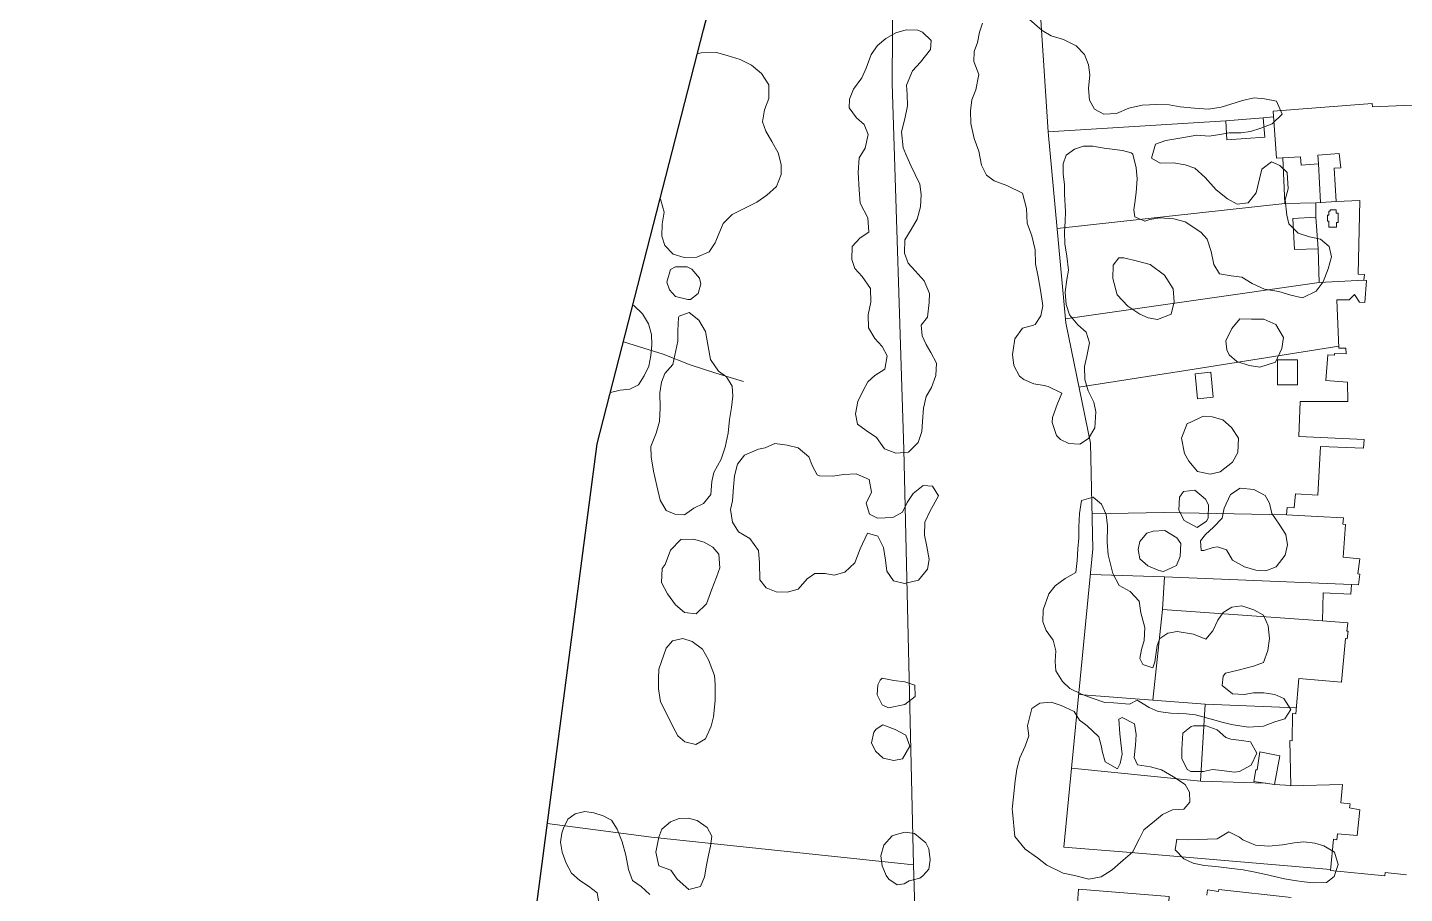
# Model space of a CAD drawing. Header units: metres. Extents: x 4652992 to 4879070, y 2074171 to 2309877.
# Drawn here: x 4654075.1 to 4654230.8, y 2309282.3 to 2309380.2 of the extents above; entities that cross this region are included whole.
import ezdxf

# ---------------------------------------------------------------- set-up
doc = ezdxf.new("R2010")
doc.units = ezdxf.units.M
doc.header["$MEASUREMENT"] = 0
for name, color, linetype, lineweight in [('Level 1', 2, 'Continuous', 0), ('Level 30', 5, 'Continuous', 0), ('Level 31', 38, 'Continuous', 0), ('Level 35', 4, 'Continuous', 0), ('Level 37', 3, 'Continuous', 0), ('Level 40', 1, 'Continuous', 0)]:
    doc.layers.add(name, color=color, linetype=linetype, lineweight=lineweight)
doc.layers.add('Limite', color=38, linetype='Continuous', lineweight=0, plot=False)

msp = doc.modelspace()

# ---------------------------------------------------------------- linework, layer by layer
at = {"layer": 'Level 1'}
msp.add_polyline3d([(4654156.055764, 2309340.203709, 1286.37237), (4654152.903359, 2309341.146362, 1285.42237), (4654150.012656, 2309342.090861, 1283.82862), (4654146.953803, 2309343.275863, 1282.15987), (4654144.304652, 2309344.110935, 1281.23487), (4654142.480361, 2309344.698608, 1279.909132)], dxfattribs=at)
at = {"layer": 'Level 30', "color": 1}
for points in [[(4654230.990679, 2309284.429736, 1309.311457), (4654228.596291, 2309284.677785, 1309.230207), (4654228.547332, 2309284.321229, 1309.230207), (4654222.386929, 2309284.915428, 1308.298957), (4654222.722228, 2309288.450661, 1308.467707), (4654223.112516, 2309288.401813, 1308.467707), (4654223.174547, 2309289.07972, 1308.467707), (4654225.42475, 2309288.88401, 1309.048957), (4654225.730033, 2309291.792797, 1308.086457), (4654224.543404, 2309291.992101, 1308.030207), (4654224.612683, 2309292.443113, 1308.030207), (4654223.558231, 2309292.57863, 1307.792707), (4654223.76386, 2309294.638896, 1308.373957), (4654217.899879, 2309294.476325, 1308.286457), (4654217.814505, 2309299.62202, 1308.080207), (4654218.075944, 2309299.593914, 1308.080207), (4654218.092568, 2309302.669531, 1308.773957), (4654218.475083, 2309302.615326, 1308.773957), (4654218.806295, 2309306.62599, 1308.230207), (4654223.656579, 2309306.20196, 1308.142707), (4654224.080682, 2309311.132056, 1308.027082), (4654224.302051, 2309311.112612, 1307.427082), (4654224.400748, 2309311.961703, 1307.261457), (4654224.245836, 2309311.995118, 1307.261457), (4654224.350934, 2309312.906515, 1307.227082), (4654221.493171, 2309313.154938, 1304.317707), (4654221.583983, 2309316.321027, 1304.311457), (4654224.683621, 2309316.176264, 1307.092707), (4654224.776665, 2309317.260808, 1307.089582), (4654225.581689, 2309317.200426, 1306.492707), (4654225.721797, 2309318.437676, 1306.489582), (4654225.483031, 2309318.475026, 1306.489582), (4654225.730078, 2309320.142381, 1306.548957), (4654223.834658, 2309320.345953, 1306.633332), (4654224.113877, 2309324.027601, 1306.739582), (4654223.78575, 2309324.077143, 1306.795832), (4654223.867379, 2309324.782635, 1306.861457), (4654220.885087, 2309324.958456, 1306.811457), (4654220.885087, 2309324.958456, 1302.736457), (4654217.423839, 2309325.138414, 1302.680207), (4654217.483213, 2309325.973687, 1302.680207), (4654218.309778, 2309325.923604, 1302.680207), (4654218.433636, 2309327.486146, 1302.714582), (4654220.983254, 2309327.363575, 1306.502082), (4654221.273833, 2309332.860462, 1306.595832), (4654226.139576, 2309332.651455, 1306.702082), (4654226.198841, 2309333.650797, 1306.664582), (4654218.833883, 2309333.985753, 1305.770832), (4654218.96426, 2309337.949122, 1305.752082), (4654224.358644, 2309337.953903, 1306.120832), (4654224.316661, 2309340.12978, 1304.752082), (4654221.883438, 2309340.298509, 1303.770832), (4654222.084302, 2309343.206024, 1303.620832), (4654222.862519, 2309343.194886, 1303.833332), (4654222.865304, 2309343.372469, 1303.836457), (4654224.176341, 2309343.33181, 1306.280207), (4654224.129572, 2309343.966614, 1306.695832), (4654223.352061, 2309343.96414, 1306.692707), (4654223.13003, 2309349.421175, 1305.111457), (4654224.515034, 2309349.442261, 1305.170832), (4654225.116267, 2309350.031141, 1305.289582), (4654225.692037, 2309349.188043, 1305.745832), (4654226.298125, 2309349.14253, 1305.839582), (4654226.478705, 2309351.62267, 1305.583332), (4654226.165515, 2309351.647618, 1305.567707), (4654226.2327, 2309352.287799, 1305.511457), (4654225.535744, 2309352.338706, 1305.252082), (4654225.701173, 2309360.65778, 1305.086457), (4654223.047268, 2309360.562106, 1304.842707), (4654222.820612, 2309364.304461, 1304.842707), (4654223.576973, 2309364.361925, 1304.033332), (4654223.363332, 2309365.968741, 1304.630207), (4654220.96716, 2309365.795448, 1302.880207), (4654221.037313, 2309364.801219, 1302.670832), (4654219.096214, 2309364.663272, 1302.158332), (4654219.009887, 2309365.582385, 1303.908332), (4654216.291959, 2309365.433651, 1303.480207), (4654215.904197, 2309370.757751, 1303.602082), (4654227.105889, 2309371.614111, 1305.230207), (4654227.136979, 2309371.265323, 1305.283332), (4654235.214513, 2309371.609176, 1307.236457)], [(4654208.407192, 2309282.148101, 1306.058193), (4654208.495089, 2309282.753045, 1306.058193), (4654209.741159, 2309282.562626, 1306.086318), (4654209.790246, 2309282.757648, 1306.086318), (4654217.942136, 2309281.851213, 1306.211318)]]:
    msp.add_polyline3d(points, dxfattribs=at)
at = {"layer": 'Level 31'}
for points in [[(4654223.071187, 2309357.664136, 1302.761457), (4654223.071395, 2309358.186201, 1302.758332), (4654223.282713, 2309358.186117, 1302.755207), (4654223.283131, 2309359.233747, 1302.736457), (4654223.052369, 2309359.233839, 1302.736457), (4654223.052518, 2309359.608819, 1302.736457), (4654222.348307, 2309359.6091, 1302.736457), (4654222.348254, 2309359.47409, 1302.736457), (4654222.214529, 2309359.474143, 1302.733332), (4654222.214349, 2309359.023249, 1302.733332), (4654222.060262, 2309359.023311, 1302.733332), (4654222.059978, 2309358.309619, 1302.733332), (4654222.193703, 2309358.309566, 1302.733332), (4654222.193445, 2309357.664486, 1302.733332), (4654223.071187, 2309357.664136, 1302.761457)], [(4654216.077396, 2309294.656457, 1303.258332), (4654213.729532, 2309294.99217, 1303.258332), (4654213.956404, 2309296.306409, 1303.258332), (4654214.094579, 2309296.290824, 1303.258332), (4654214.406021, 2309298.325203, 1303.252082), (4654216.662847, 2309297.895519, 1303.270832), (4654216.077396, 2309294.656457, 1303.258332)]]:
    msp.add_polyline3d(points, dxfattribs=at)
for points in [[(4654214.962424, 2309367.826863, 1301.445832), (4654210.688908, 2309367.534293, 1301.420832), (4654210.553138, 2309369.681088, 1301.445832), (4654214.805348, 2309370.006877, 1301.408332)], [(4654220.744741, 2309358.797767, 1303.133332), (4654221.018617, 2309355.190476, 1303.002082), (4654218.348958, 2309355.124712, 1302.702082), (4654218.153899, 2309358.636569, 1302.764582)], [(4654216.411973, 2309339.826258, 1302.561457), (4654216.427136, 2309342.661717, 1302.498957), (4654218.667329, 2309342.649738, 1302.480207), (4654218.65269, 2309339.814276, 1302.542702)]]:
    msp.add_3dface(points, dxfattribs=at)
at = {"layer": 'Level 35'}
msp.add_line((4654221.037312, 2309364.801219, 1302.436456), (4654221.273719, 2309360.449397, 1302.911456), dxfattribs=at)
at = {"layer": 'Level 35', "extrusion": (-0.0425063822070977, -0.0163483903288025, 0.9989624305274556), "elevation": -234287.382082, "flags": 128}
msp.add_lwpolyline([(-484692.708694, 5167696.695323), (-484687.806402, 5167695.048487), (-484686.65602, 5167698.342159)], dxfattribs=at)
at = {"layer": 'Level 35', "elevation": 1302.967707, "flags": 128}
msp.add_lwpolyline([(4654220.743769, 2309358.797707), (4654220.736465, 2309360.415255), (4654223.047268, 2309360.562106)], dxfattribs=at)
at = {"layer": 'Level 35', "extrusion": (-0.0248713499615969, 0.0570730305873238, 0.998060161077811), "elevation": 17345.655079, "flags": 128}
msp.add_lwpolyline([(-5189268.43011, -257138.521849), (-5189263.697452, -257140.328879), (-5189265.11151, -257143.842549)], dxfattribs=at)
at = {"layer": 'Level 35'}
msp.add_3dface([(4654203.766288, 2309275.629422, 1301.242707), (4654204.167346, 2309281.976723, 1301.192707), (4654193.927571, 2309282.816177, 1299.667707), (4654193.472243, 2309276.480567, 1299.542707)], dxfattribs=at)
at = {"layer": 'Level 37'}
for p, q in [((4654214.805348, 2309370.006877, 1301.433332), (4654215.949638, 2309370.13384, 1301.433332)), ((4654217.252557, 2309360.307842, 1302.617707), (4654191.493694, 2309357.508907, 1296.217706)), ((4654221.106421, 2309351.410295, 1302.217706), (4654192.43534, 2309347.295642, 1295.842706)), ((4654203.618507, 2309318.119156, 1297.977082), (4654195.254842, 2309318.372933, 1297.39229)), ((4654208.219157, 2309303.724923, 1301.264582), (4654193.932671, 2309304.798605, 1299.339582)), ((4654207.702822, 2309295.026889, 1301.339581), (4654193.123108, 2309296.487077, 1299.189581)), ((4654216.077396, 2309294.656456, 1303.577081), (4654217.898885, 2309294.536254, 1304.189581))]:
    msp.add_line(p, q, dxfattribs=at)
at = {"layer": 'Level 37', "extrusion": (-0.1522496556567616, 0.0191426682003947, 0.9881566680474142), "elevation": -663109.283554, "flags": 128}
msp.add_lwpolyline([(-2871937.97259, 4278660.036759), (-2871974.775187, 4278652.868224), (-2871977.096173, 4278679.098547)], dxfattribs=at)
at = {"layer": 'Level 37', "extrusion": (0.1478477197801546, -0.9883458726416211, 0.0362420720721334), "elevation": -1594267.277009, "flags": 128}
msp.add_lwpolyline([(4944662.149212, 59121.495201), (4944645.57274, 59116.854653), (4944632.414703, 59114.88578)], dxfattribs=at)
at = {"layer": 'Level 37', "extrusion": (-0.0217918537296261, 0.9918955079359207, 0.1251735453183638), "elevation": 2189348.144833, "flags": 128}
msp.add_lwpolyline([(-4703818.011076, -274908.961471), (-4703804.199067, -274913.534942), (-4703796.044455, -274913.728413)], dxfattribs=at)
at = {"layer": 'Level 37', "extrusion": (-0.2831942992579359, 0.0156777047362923, 0.9589344077891921), "elevation": -1280594.449848, "flags": 128}
msp.add_lwpolyline([(-2563047.681128, 4334213.721505), (-2563051.395127, 4334213.721505), (-2563051.707621, 4334235.801488)], dxfattribs=at)
at = {"layer": 'Level 37', "extrusion": (-0.2754347412789588, 0.0561122999241701, 0.9596807349810735), "elevation": -1151102.606579, "flags": 128}
msp.add_lwpolyline([(-3191919.916855, 3934630.43847), (-3191917.538312, 3934611.716863), (-3191907.284694, 3934612.739658)], dxfattribs=at)
at = {"layer": 'Level 37'}
for points in [[(4654175.268079, 2309285.569833, 1294.294059), (4654174.163049, 2309332.507214, 1291.419059), (4654172.867896, 2309373.898161, 1291.394059), (4654173.081195, 2309408.594189, 1289.519059), (4654161.80039, 2309411.376139, 1286.369059), (4654134.866281, 2309420.621562, 1279.519059), (4654078.198861, 2309442.563192, 1259.419059), (4654075.41042, 2309443.779559, 1259.050813)], [(4654222.396473, 2309285.016056, 1307.195832), (4654199.837414, 2309286.961886, 1302.283332), (4654192.254748, 2309287.571883, 1299.608332), (4654195.53773, 2309321.277272, 1297.183332), (4654195.272336, 2309333.222507, 1296.558332), (4654192.47637, 2309346.850621, 1296.433332), (4654190.485949, 2309368.439092, 1297.508332), (4654210.553138, 2309369.681088, 1301.008332)], [(4654215.10277, 2309294.795815, 1303.427082), (4654207.702822, 2309295.026889, 1301.727082), (4654208.219157, 2309303.724923, 1301.289582), (4654218.531782, 2309303.301894, 1303.214582)], [(4654178.88158, 2309193.502645, 1301.094059), (4654177.309058, 2309208.704478, 1300.144059), (4654176.621192, 2309244.445985, 1297.744059), (4654175.960335, 2309262.299415, 1296.769059), (4654175.268079, 2309285.569833, 1294.294059), (4654145.643774, 2309288.689387, 1291.544059), (4654133.868362, 2309290.226561, 1288.782915)]]:
    msp.add_polyline3d(points, dxfattribs=at)
msp.add_3dface([(4654209.13131, 2309338.416503, 1300.034502), (4654208.862345, 2309341.251734, 1299.978252), (4654207.112136, 2309341.085701, 1299.897002), (4654207.378518, 2309338.250225, 1299.953132)], dxfattribs=at)
at = {"layer": 'Level 40', "color": 3}
for points in [[(4654169.412024, 2309374.519666, 1292.890193), (4654169.90711, 2309375.62639, 1292.902693), (4654170.463249, 2309377.153384, 1293.065193), (4654171.199662, 2309378.179069, 1293.140193), (4654172.147894, 2309378.985605, 1293.215193), (4654173.258907, 2309379.612483, 1293.252693), (4654174.420785, 2309379.939397, 1293.277693), (4654175.764974, 2309379.909049, 1293.277693), (4654176.290763, 2309379.679858, 1293.277693), (4654177.269486, 2309378.745961, 1293.252693), (4654177.194384, 2309377.72188, 1293.190193), (4654176.05548, 2309376.291901, 1293.115193), (4654175.132681, 2309375.335383, 1293.115193), (4654174.470527, 2309373.715705, 1293.090193), (4654174.560243, 2309372.656014, 1293.077693), (4654174.575278, 2309371.381279, 1293.052693), (4654174.284072, 2309369.883737, 1293.040193), (4654173.916357, 2309368.431622, 1292.990193), (4654174.099864, 2309366.600334, 1292.927693), (4654174.527155, 2309365.641091, 1292.927693), (4654174.942644, 2309364.626603, 1292.952693), (4654175.468012, 2309363.588376, 1292.990193), (4654175.960008, 2309362.528461, 1293.040193), (4654176.135997, 2309361.33454, 1293.065193), (4654176.039116, 2309359.939499, 1293.077693), (4654175.689106, 2309358.570251, 1293.065193), (4654175.005595, 2309357.388648, 1293.065193), (4654174.294614, 2309356.212981, 1293.052693), (4654174.234968, 2309354.723202, 1293.102693), (4654174.654321, 2309353.59229, 1293.152693), (4654175.446658, 2309352.727561, 1293.165193), (4654176.46648, 2309351.582502, 1293.127693), (4654177.079948, 2309350.149573, 1293.040193), (4654177.032315, 2309349.119557, 1292.927693), (4654176.827382, 2309347.487785, 1292.802693), (4654176.142044, 2309346.566654, 1292.827693), (4654176.229723, 2309345.362916, 1293.027693), (4654176.678583, 2309344.370116, 1293.127693), (4654177.205987, 2309343.475935, 1293.302693), (4654177.872568, 2309342.291607, 1293.427693), (4654177.797255, 2309340.863009, 1293.402693), (4654177.309896, 2309339.523436, 1293.402693), (4654176.689263, 2309338.501633, 1293.402693), (4654176.405995, 2309337.175759, 1293.440193), (4654176.285508, 2309335.670229, 1293.452693), (4654176.1868, 2309334.535659, 1293.452693), (4654175.777987, 2309333.294705, 1293.452693), (4654174.688331, 2309332.229752, 1293.452693), (4654173.253794, 2309332.106235, 1293.465193), (4654171.976557, 2309332.584476, 1293.402693), (4654171.074552, 2309333.877464, 1293.302693), (4654169.91717, 2309334.64768, 1293.202693), (4654168.924607, 2309335.382286, 1293.152693), (4654168.715246, 2309336.554519, 1293.090193), (4654168.982847, 2309337.941573, 1293.002693), (4654169.544677, 2309339.091671, 1292.915193), (4654170.116271, 2309340.152966, 1292.802693), (4654170.903549, 2309340.878688, 1292.690193), (4654172.004797, 2309341.594368, 1292.565193), (4654172.296003, 2309343.091911, 1292.365193), (4654171.721598, 2309344.169631, 1292.215193), (4654170.880223, 2309345.073853, 1292.115193), (4654170.186173, 2309346.264116, 1292.065193), (4654170.124137, 2309347.72239, 1291.990193), (4654170.436912, 2309349.186375, 1291.777693), (4654170.38668, 2309350.699894, 1292.027693), (4654169.474909, 2309352.081684, 1292.077693), (4654168.633534, 2309352.985906, 1292.090193), (4654168.272985, 2309353.988524, 1292.040193), (4654168.32673, 2309355.45068, 1291.990193), (4654169.227961, 2309356.440755, 1291.915193), (4654170.201626, 2309357.097308, 1291.915193), (4654170.114158, 2309358.705564, 1291.815193), (4654169.233932, 2309360.369513, 1291.752693), (4654169.122858, 2309361.86728, 1291.752693), (4654168.996328, 2309363.830745, 1291.902693), (4654169.118852, 2309365.480323, 1291.965193), (4654169.784659, 2309366.579058, 1291.915193), (4654170.142608, 2309368.119975, 1291.802693), (4654169.695785, 2309369.256822, 1291.665193), (4654168.824904, 2309370.022932, 1291.552693), (4654167.997369, 2309371.126446, 1291.490193), (4654168.0391, 2309372.128839, 1291.690193), (4654168.479248, 2309373.247433, 1291.702693), (4654169.412024, 2309374.519666, 1292.890193)], [(4654183.04527, 2309380.697656, 1298.146443), (4654182.712425, 2309379.67794, 1298.133943), (4654182.492574, 2309378.518906, 1298.133943), (4654182.132422, 2309377.505089, 1298.171443), (4654182.088181, 2309376.365571, 1298.308943), (4654182.658105, 2309374.892281, 1298.521443), (4654182.293254, 2309373.190034, 1298.796443), (4654181.849066, 2309372.050738, 1298.983943), (4654181.693481, 2309370.79164, 1299.183943), (4654181.73281, 2309369.375524, 1299.283943), (4654182.113239, 2309367.684631, 1299.171443), (4654182.634435, 2309366.250595, 1298.708943), (4654182.950598, 2309364.659766, 1298.458943), (4654183.509219, 2309363.533641, 1298.308943), (4654184.398102, 2309362.881979, 1298.208943), (4654185.831467, 2309362.37123, 1297.983943), (4654187.582393, 2309361.47588, 1297.621443), (4654188.044742, 2309359.767289, 1297.471443), (4654188.118914, 2309358.113831, 1297.333943), (4654188.634225, 2309356.65234, 1297.033943), (4654189.010886, 2309355.077168, 1296.796443), (4654189.048099, 2309353.517875, 1296.558943), (4654189.354609, 2309352.015312, 1296.433943), (4654189.674541, 2309350.308761, 1296.308943), (4654189.887362, 2309348.768985, 1296.196443), (4654189.646089, 2309347.643305, 1296.021443), (4654189.006987, 2309346.661026, 1295.933943), (4654188.84103, 2309346.553244, 1295.833943), (4654187.566966, 2309346.222, 1295.246443)], [(4654187.566966, 2309346.222, 1295.246443), (4654186.710295, 2309345.027666, 1295.083943), (4654186.521479, 2309343.746635, 1294.908943), (4654186.44284, 2309343.246388, 1294.846443), (4654186.605614, 2309342.0044, 1294.821443), (4654187.235211, 2309340.805315, 1294.808943), (4654187.723069, 2309340.412659, 1294.833943), (4654188.878781, 2309339.933307, 1294.971443), (4654190.038695, 2309339.740393, 1295.096443), (4654190.476081, 2309339.645977, 1295.158943), (4654192.027967, 2309338.879964, 1295.271443), (4654191.493449, 2309337.587354, 1295.233943), (4654190.984166, 2309336.145624, 1295.158943), (4654190.942538, 2309335.551184, 1295.158943), (4654191.43125, 2309334.095165, 1295.321443), (4654191.879996, 2309333.653483, 1295.383943), (4654192.811127, 2309333.193875, 1295.533943), (4654194.049265, 2309333.099014, 1295.721443), (4654195.04599, 2309333.745894, 1296.046443), (4654195.765977, 2309334.969733, 1296.233943), (4654195.863525, 2309336.758953, 1296.246443), (4654195.643977, 2309337.869523, 1296.246443), (4654195.004705, 2309339.1569, 1296.283943), (4654194.617351, 2309340.418633, 1296.358943), (4654194.589575, 2309341.89009, 1296.571443), (4654194.870075, 2309343.065126, 1296.708943), (4654195.166552, 2309344.581528, 1296.958943), (4654194.794759, 2309345.782432, 1297.146443), (4654193.852268, 2309346.589306, 1297.171443), (4654192.898418, 2309347.743448, 1297.233943), (4654192.51485, 2309348.889424, 1297.258943), (4654192.420625, 2309350.317757, 1297.396443), (4654192.611543, 2309351.742007, 1297.633943), (4654192.780595, 2309352.797427, 1297.658943), (4654192.606462, 2309354.386682, 1297.933943), (4654192.385228, 2309355.756227, 1298.146443), (4654192.333902, 2309357.117831, 1298.458943), (4654192.417158, 2309358.30671, 1298.796443), (4654192.428079, 2309359.425, 1298.796443), (4654192.336751, 2309361.397553, 1298.796443), (4654192.330158, 2309362.432826, 1298.796443), (4654192.195055, 2309363.668166, 1298.796443), (4654192.184684, 2309364.819377, 1299.671443), (4654192.533066, 2309365.778282, 1300.208943), (4654193.452771, 2309366.470126, 1300.658943), (4654194.465699, 2309366.797107, 1300.983943), (4654195.523122, 2309366.79848, 1300.846443), (4654196.818303, 2309366.576126, 1300.808943), (4654198.901608, 2309366.298416, 1300.521443), (4654199.851455, 2309366.064487, 1300.158943), (4654200.073676, 2309365.901571, 1300.108943), (4654200.428915, 2309364.359754, 1299.883943), (4654200.536744, 2309363.129928, 1299.821443), (4654200.431538, 2309361.572677, 1299.696443), (4654200.266301, 2309360.401844, 1299.608943), (4654200.150258, 2309359.593833, 1299.558943), (4654200.270322, 2309358.820995, 1299.596443), (4654201.418851, 2309358.314328, 1300.008943), (4654201.975102, 2309358.510153, 1300.071443), (4654203.101024, 2309358.697815, 1300.196443), (4654204.70458, 2309358.581203, 1300.746443), (4654205.976222, 2309358.249027, 1301.171443), (4654207.756105, 2309357.088879, 1301.296443), (4654208.439956, 2309356.280423, 1301.346443), (4654208.912423, 2309354.885642, 1301.408943), (4654209.224819, 2309353.410534, 1301.558943), (4654209.861592, 2309352.382433, 1301.821443), (4654211.184079, 2309352.15418, 1302.283943), (4654212.381803, 2309352.010335, 1302.496443), (4654213.537868, 2309351.272224, 1302.696443), (4654214.947694, 2309350.651653, 1303.071443), (4654216.549132, 2309350.391864, 1303.646443), (4654217.912347, 2309349.953724, 1304.108943), (4654219.21718, 2309349.643104, 1304.183943), (4654220.784708, 2309350.424809, 1304.058943), (4654221.577998, 2309351.459959, 1303.921443), (4654222.125994, 2309352.950279, 1303.771443), (4654222.496264, 2309354.277905, 1303.646443), (4654222.234248, 2309355.45486, 1303.533943), (4654221.271447, 2309356.294853, 1303.383943), (4654220.015342, 2309356.566218, 1303.233943), (4654218.734047, 2309356.98666, 1303.146443), (4654217.703212, 2309358.042439, 1302.871443), (4654217.448732, 2309358.987951, 1302.596443), (4654217.282988, 2309360.747372, 1302.596443), (4654217.602413, 2309361.971076, 1302.908943), (4654217.514821, 2309363.828521, 1303.058943), (4654216.688552, 2309364.639018, 1303.071443), (4654215.7194, 2309365.049479, 1303.071443), (4654214.649276, 2309364.189043, 1303.008943), (4654214.36516, 2309363.130074, 1302.933943), (4654213.99654, 2309361.543548, 1302.908943), (4654213.097792, 2309360.416274, 1302.796443), (4654211.862643, 2309360.252208, 1302.733943), (4654210.764959, 2309360.862799, 1302.558943), (4654209.492132, 2309361.85595, 1302.346443), (4654208.247078, 2309363.245277, 1302.033943), (4654207.046518, 2309364.308996, 1301.808943), (4654205.989561, 2309364.7097, 1301.458943), (4654204.661189, 2309364.910497, 1301.171443), (4654203.143321, 2309364.89369, 1300.758943), (4654202.176286, 2309365.447329, 1300.708943), (4654202.626825, 2309367.016156, 1300.996443), (4654203.772518, 2309367.429363, 1301.246443), (4654205.376539, 2309367.714826, 1301.546443), (4654207.277166, 2309368.05112, 1301.771443), (4654208.68369, 2309367.948347, 1301.933943), (4654209.891532, 2309368.118311, 1302.071443), (4654210.92965, 2309368.296216, 1302.208943), (4654212.277793, 2309368.320963, 1302.346443), (4654213.364639, 2309368.459613, 1302.508943), (4654214.531754, 2309368.839465, 1302.533943), (4654215.810213, 2309369.338897, 1302.521443), (4654216.954721, 2309370.413078, 1302.521443), (4654216.296992, 2309371.87661, 1302.508943), (4654214.931661, 2309372.171572, 1302.496443), (4654213.782666, 2309372.276164, 1302.458943), (4654212.46348, 2309371.986619, 1302.383943), (4654211.114871, 2309371.559796, 1302.308943), (4654210.041445, 2309371.217158, 1302.221443), (4654208.624802, 2309371.006121, 1302.096443), (4654207.042669, 2309371.089378, 1301.896443), (4654205.390385, 2309371.245245, 1301.683943), (4654204.155702, 2309371.483256, 1301.596443), (4654202.764715, 2309371.525218, 1301.321443), (4654201.119967, 2309371.449642, 1301.096443), (4654199.591981, 2309371.119025, 1300.921443), (4654198.202179, 2309370.500013, 1300.846443), (4654196.760347, 2309370.438052, 1301.108943), (4654195.732814, 2309370.976034, 1301.246443), (4654195.150654, 2309371.992336, 1301.258943), (4654195.039057, 2309373.337883, 1301.258943), (4654195.192991, 2309374.855881, 1301.171443), (4654195.034317, 2309375.981783, 1301.171443), (4654194.602577, 2309377.166678, 1301.033943), (4654193.641892, 2309378.149848, 1300.758943), (4654192.222413, 2309378.858685, 1300.346443), (4654190.826007, 2309379.275268, 1299.821443), (4654189.816128, 2309379.895617, 1299.408943), (4654188.366041, 2309381.128151, 1298.708943)], [(4654150.841802, 2309377.2617, 1290.102704), (4654151.246877, 2309377.369881, 1290.065193), (4654153.010558, 2309377.394632, 1289.952693), (4654154.205518, 2309377.04954, 1289.940193), (4654155.66429, 2309376.589493, 1289.940193), (4654156.944004, 2309375.96525, 1289.902693), (4654158.070309, 2309375.026358, 1289.802693), (4654158.921176, 2309373.741214, 1289.715193), (4654158.91195, 2309372.207137, 1289.577693), (4654158.408553, 2309370.924727, 1289.552693), (4654158.202423, 2309369.549117, 1289.627693), (4654158.553225, 2309368.487931, 1289.752693), (4654159.256414, 2309367.321636, 1289.852693), (4654159.969481, 2309366.066261, 1289.965193), (4654160.316462, 2309364.716076, 1289.965193), (4654160.307074, 2309363.587788, 1289.965193), (4654159.791889, 2309362.24996, 1289.965193), (4654158.689976, 2309361.270741, 1289.940193), (4654157.568307, 2309360.469684, 1289.777693), (4654156.277294, 2309359.82114, 1289.402693), (4654154.76389, 2309359.075726, 1289.252693), (4654153.738763, 2309358.050937, 1288.840193), (4654153.258943, 2309356.879363, 1288.465193), (4654152.847941, 2309355.8958, 1288.140193), (4654152.165323, 2309354.854984, 1287.915193), (4654150.769964, 2309354.257964, 1287.702693), (4654149.348792, 2309354.217187, 1287.527693), (4654148.104606, 2309354.601895, 1287.390193), (4654147.161344, 2309355.588192, 1287.290193), (4654146.804648, 2309356.621669, 1287.227693), (4654146.867083, 2309357.999339, 1287.227693), (4654147.094879, 2309359.341287, 1287.177693), (4654146.692778, 2309360.70338, 1287.040193), (4654146.614448, 2309360.798542, 1287.025571)], [(4654200.593874, 2309353.791043, 1300.371443), (4654202.000001, 2309353.430048, 1300.546443), (4654203.623149, 2309352.219303, 1300.658943), (4654204.600947, 2309350.66045, 1300.746443), (4654204.715814, 2309349.20192, 1300.758943), (4654204.388523, 2309347.810196, 1300.758943), (4654202.836915, 2309347.227673, 1300.696443), (4654201.788998, 2309347.396616, 1300.633943), (4654200.848559, 2309347.80042, 1300.571443), (4654199.478287, 2309348.727163, 1300.433943), (4654198.299443, 2309350.01401, 1300.358943), (4654197.779862, 2309351.846682, 1300.283943), (4654197.846247, 2309353.352096, 1300.258943), (4654198.45527, 2309354.195514, 1300.258943), (4654199.024144, 2309354.187367, 1300.258943), (4654200.593874, 2309353.791043, 1300.371443)], [(4654150.193765, 2309352.904334, 1288.590193), (4654151.070119, 2309351.874526, 1288.515193), (4654151.227838, 2309351.260806, 1288.465193), (4654150.936954, 2309350.164346, 1288.390193), (4654150.04357, 2309349.487868, 1288.365193), (4654149.750287, 2309349.464278, 1288.365193), (4654148.356513, 2309349.823337, 1288.315193), (4654147.675153, 2309350.550179, 1288.302693), (4654147.371666, 2309351.427249, 1288.302693), (4654147.794293, 2309352.87202, 1288.315193), (4654148.372891, 2309353.152781, 1288.290193), (4654149.672034, 2309353.161954, 1288.265193), (4654150.193765, 2309352.904334, 1288.590193)], [(4654143.538756, 2309348.820461, 1284.489968), (4654143.63382, 2309348.774905, 1284.496443), (4654144.618565, 2309347.837276, 1284.621443), (4654145.307471, 2309346.731415, 1284.771443), (4654145.657113, 2309345.524704, 1284.896443), (4654145.697026, 2309344.355806, 1285.008943), (4654145.553497, 2309343.139464, 1285.133943), (4654145.327108, 2309341.940997, 1285.233943), (4654144.830425, 2309340.829852, 1285.308943), (4654144.179836, 2309339.809925, 1285.371443), (4654143.18184, 2309339.329062, 1285.383943), (4654142.122537, 2309339.238518, 1285.333943), (4654141.00727, 2309338.961751, 1285.278205)], [(4654148.055272, 2309342.135613, 1288.358943), (4654147.144288, 2309341.113849, 1288.296443), (4654146.760001, 2309340.123491, 1288.296443), (4654146.588852, 2309338.913107, 1288.333943), (4654146.632916, 2309337.221186, 1288.421443), (4654146.568416, 2309335.697722, 1288.546443), (4654146.168484, 2309334.362653, 1288.721443), (4654145.5891, 2309332.863249, 1289.096443), (4654145.595486, 2309331.672578, 1289.221443), (4654145.862427, 2309330.077609, 1289.421443), (4654146.255654, 2309328.39738, 1289.683943), (4654146.633076, 2309326.778575, 1289.933943), (4654147.310168, 2309325.617248, 1290.158943), (4654148.290761, 2309325.202643, 1290.308943), (4654149.369861, 2309325.114873, 1290.358943), (4654150.432836, 2309325.900796, 1290.233943), (4654151.519599, 2309326.391515, 1290.133943), (4654152.347724, 2309327.431155, 1289.958943), (4654152.461557, 2309328.914968, 1289.683943), (4654152.701836, 2309329.907388, 1289.521443), (4654153.513995, 2309331.414587, 1289.221443), (4654153.980982, 2309332.793203, 1288.908943), (4654154.317692, 2309334.373969, 1288.683943), (4654154.47096, 2309335.907289, 1288.496443), (4654154.705172, 2309337.278111, 1288.133943), (4654154.832895, 2309338.555878, 1288.058943), (4654154.753547, 2309339.675268, 1287.833943), (4654154.113974, 2309340.74148, 1287.621443), (4654153.235878, 2309341.366028, 1287.471443), (4654152.333834, 2309342.691916, 1287.233943), (4654152.043264, 2309344.175954, 1286.996443), (4654151.738804, 2309345.86604, 1286.746443), (4654150.996574, 2309347.128441, 1286.621443), (4654149.911248, 2309348.000748, 1286.396443), (4654148.781058, 2309347.577412, 1286.346443), (4654148.690375, 2309347.422933, 1286.408943), (4654148.631782, 2309345.927202, 1286.746443), (4654148.616455, 2309344.770223, 1287.258943), (4654148.055272, 2309342.135613, 1288.358943)], [(4654212.137653, 2309347.287491, 1303.008943), (4654213.465962, 2309347.257525, 1303.396443), (4654214.881555, 2309347.237252, 1303.546443), (4654216.234048, 2309346.659754, 1303.546443), (4654217.103886, 2309345.15895, 1303.546443), (4654216.899938, 2309343.947117, 1303.533943), (4654216.16788, 2309342.392648, 1303.383943), (4654214.394334, 2309341.805198, 1302.983943), (4654213.18852, 2309342.008509, 1302.596443), (4654211.806683, 2309342.449632, 1302.396443), (4654210.947086, 2309343.206116, 1302.296443), (4654210.67279, 2309343.779117, 1302.246443), (4654210.579677, 2309344.798218, 1302.246443), (4654211.249384, 2309346.194896, 1302.246443), (4654212.137653, 2309347.287491, 1303.008943)], [(4654208.005193, 2309336.276166, 1303.458943), (4654209.037604, 2309336.195819, 1303.433943), (4654210.212935, 2309335.856615, 1303.383943), (4654211.195635, 2309335.017476, 1303.321443), (4654211.982026, 2309333.7932, 1303.258943), (4654211.919256, 2309332.182204, 1303.183943), (4654211.314929, 2309331.087117, 1303.146443), (4654209.943448, 2309329.986619, 1303.071443), (4654208.807776, 2309329.718746, 1302.996443), (4654207.37087, 2309330.02891, 1302.883943), (4654206.371269, 2309331.185206, 1302.796443), (4654205.878751, 2309332.06104, 1302.758943), (4654205.567819, 2309333.781203, 1302.746443), (4654206.207964, 2309335.438574, 1302.746443), (4654206.547193, 2309335.564855, 1302.746443), (4654208.005193, 2309336.276166, 1303.458943)], [(4654159.575033, 2309333.209218, 1290.921443), (4654160.998824, 2309332.988917, 1290.921443), (4654162.239474, 2309332.721255, 1290.971443), (4654163.430914, 2309331.682371, 1291.121443), (4654163.842522, 2309330.637987, 1291.258943), (4654164.354561, 2309329.658808, 1291.446443), (4654164.618446, 2309329.543962, 1291.521443), (4654166.10525, 2309329.483808, 1291.658943), (4654167.39118, 2309329.698647, 1291.671443), (4654168.763762, 2309329.778964, 1291.646443), (4654170.236798, 2309329.113683, 1291.696443), (4654170.510567, 2309327.693639, 1291.796443), (4654169.923758, 2309326.430301, 1291.896443), (4654170.294017, 2309325.192139, 1292.233943), (4654171.205804, 2309324.734814, 1292.546443), (4654172.926947, 2309324.826802, 1292.908943), (4654174.035631, 2309325.427365, 1293.033943), (4654174.531857, 2309326.536504, 1293.158943), (4654175.236829, 2309327.542692, 1293.183943), (4654176.355351, 2309328.45966, 1293.246443), (4654177.39907, 2309328.350314, 1293.283943), (4654178.092284, 2309327.274133, 1293.308943), (4654177.111635, 2309325.516622, 1293.246443), (4654176.530734, 2309324.280967, 1293.246443), (4654176.511081, 2309322.837355, 1293.371443), (4654176.753339, 2309321.539938, 1293.508943), (4654177.0212, 2309320.092211, 1293.558943), (4654176.845966, 2309319.000692, 1293.558943), (4654175.827886, 2309317.743527, 1293.571443), (4654174.246569, 2309317.360759, 1293.471443), (4654173.017733, 2309317.683786, 1293.358943), (4654172.235901, 2309318.750128, 1293.033943), (4654172.098017, 2309319.996071, 1292.833943), (4654171.885296, 2309321.431902, 1292.596443), (4654171.239337, 2309322.729544, 1292.433943), (4654170.065641, 2309323.040675, 1292.096443), (4654169.228749, 2309321.281107, 1291.996443), (4654168.632103, 2309319.701364, 1291.996443), (4654167.511616, 2309318.640035, 1291.958943), (4654166.290674, 2309318.324304, 1291.821443), (4654165.28634, 2309318.483067, 1291.633943), (4654164.102806, 2309318.477793, 1291.471443), (4654163.226496, 2309317.885011, 1291.346443), (4654162.232045, 2309316.738576, 1291.196443), (4654160.977626, 2309316.40111, 1291.171443), (4654159.738953, 2309316.407732, 1291.146443), (4654158.594792, 2309316.857276, 1291.058943), (4654157.893705, 2309317.761413, 1290.921443), (4654157.84245, 2309319.683635, 1290.746443), (4654157.740008, 2309321.095674, 1290.671443), (4654156.757303, 2309322.43701, 1290.608943), (4654155.479222, 2309323.205016, 1290.508943), (4654154.786007, 2309324.281197, 1290.471443), (4654154.573286, 2309325.717028, 1290.458943), (4654154.813509, 2309326.707654, 1290.446443), (4654154.91193, 2309328.250101, 1290.446443), (4654155.045804, 2309329.553242, 1290.446443), (4654155.351005, 2309330.848377, 1290.471443), (4654156.172164, 2309331.858456, 1290.621443), (4654157.735748, 2309332.563578, 1290.783943), (4654158.484069, 2309332.691703, 1290.796443), (4654159.575033, 2309333.209218, 1290.921443)], [(4654189.90774, 2309314.400867, 1300.108943), (4654189.891763, 2309313.013354, 1300.071443), (4654190.251333, 2309312.055842, 1300.121443), (4654191.037635, 2309310.977944, 1300.221443), (4654191.365805, 2309309.743333, 1300.271443), (4654191.276746, 2309308.541897, 1300.296443), (4654191.363773, 2309307.501208, 1300.296443), (4654192.093821, 2309306.293503, 1300.133943), (4654192.93856, 2309305.486876, 1299.958943), (4654194.241433, 2309304.836962, 1299.658943), (4654195.477066, 2309304.400253, 1299.421443), (4654196.901952, 2309303.922743, 1299.371443), (4654197.910312, 2309303.875674, 1299.383943), (4654199.660332, 2309303.725485, 1299.508943), (4654200.545902, 2309304.159078, 1299.733943), (4654200.723467, 2309304.064023, 1299.758943), (4654201.900664, 2309303.356043, 1300.046443), (4654202.935358, 2309302.90588, 1300.496443), (4654204.364607, 2309302.711298, 1300.833943), (4654206.099279, 2309302.621192, 1301.071443), (4654207.150024, 2309302.508211, 1301.271443), (4654209.07909, 2309302.007166, 1301.983943), (4654210.278182, 2309301.663495, 1302.396443), (4654211.407853, 2309301.391564, 1302.758943), (4654213.128656, 2309301.10574, 1303.358943), (4654214.828969, 2309301.250136, 1303.921443), (4654216.122261, 2309301.737763, 1304.158943), (4654217.239467, 2309302.064644, 1304.371443), (4654217.92332, 2309303.137849, 1304.346443), (4654217.139199, 2309304.357211, 1304.046443), (4654216.104505, 2309304.807374, 1303.721443), (4654214.849159, 2309305.021238, 1303.233943), (4654213.688088, 2309305.01607, 1302.921443), (4654212.627135, 2309304.818995, 1302.708943), (4654211.315535, 2309304.903053, 1302.508943), (4654210.158051, 2309305.833878, 1302.233943), (4654210.271964, 2309306.888021, 1302.208943), (4654210.515991, 2309307.232828, 1302.208943), (4654211.948125, 2309307.576975, 1302.283943), (4654213.685681, 2309308.025598, 1302.408943), (4654214.820418, 2309308.43386, 1302.896443), (4654215.307695, 2309309.776539, 1302.908943), (4654215.491731, 2309311.156207, 1302.821443), (4654215.345491, 2309312.578692, 1302.608943), (4654214.810538, 2309313.772723, 1302.383943), (4654213.729798, 2309314.403134, 1302.158943), (4654212.380177, 2309314.836031, 1301.871443), (4654211.24396, 2309314.68357, 1301.608943), (4654210.269257, 2309314.098872, 1301.358943), (4654209.653346, 2309313.209727, 1301.021443), (4654209.11418, 2309312.020169, 1300.746443), (4654208.291485, 2309311.090444, 1300.146443), (4654206.911166, 2309311.643507, 1299.646443), (4654205.04934, 2309311.931347, 1299.358943), (4654204.021267, 2309311.755572, 1299.321443), (4654203.094793, 2309311.132089, 1299.271443), (4654202.817184, 2309310.368719, 1299.271443), (4654202.527962, 2309308.500764, 1299.496443), (4654202.300764, 2309307.840073, 1299.546443), (4654201.167431, 2309308.226341, 1299.571443), (4654200.85757, 2309308.889268, 1299.558943), (4654201.019711, 2309309.904627, 1299.533943), (4654201.322877, 2309310.917969, 1299.483943), (4654201.410456, 2309312.375206, 1299.283943), (4654200.953652, 2309314.063352, 1299.096443), (4654200.778194, 2309315.350202, 1299.071443), (4654199.742723, 2309316.45343, 1298.996443), (4654198.50561, 2309317.145941, 1298.883943), (4654197.777744, 2309318.495109, 1298.608943), (4654197.273414, 2309320.619305, 1298.271443), (4654197.15421, 2309322.035961, 1298.108943), (4654197.188419, 2309323.90212, 1297.958943), (4654197.039997, 2309325.183141, 1297.746443), (4654196.520393, 2309326.317089, 1297.558943), (4654195.561666, 2309327.119904, 1297.408943), (4654194.237677, 2309326.752442, 1297.321443), (4654194.03611, 2309325.291393, 1297.508943), (4654193.963879, 2309323.774074, 1297.721443), (4654193.938398, 2309322.473771, 1297.908943), (4654193.822303, 2309321.278164, 1298.096443), (4654193.763942, 2309319.956562, 1298.283943), (4654193.612785, 2309318.598193, 1298.671443), (4654192.392576, 2309317.924489, 1298.933943), (4654191.278328, 2309317.086006, 1299.071443), (4654190.54843, 2309316.193049, 1299.171443), (4654189.90774, 2309314.400867, 1300.108943)], [(4654207.05539, 2309327.902447, 1302.496443), (4654208.285775, 2309326.895841, 1302.308943), (4654208.602405, 2309326.257479, 1302.183943), (4654208.590177, 2309324.749576, 1301.883943), (4654208.372613, 2309324.397527, 1301.833943), (4654207.344714, 2309323.707379, 1301.683943), (4654205.865973, 2309324.482586, 1301.646443), (4654205.269363, 2309325.665897, 1301.621443), (4654205.324099, 2309327.107623, 1301.633943), (4654205.774623, 2309327.751396, 1301.696443), (4654207.05539, 2309327.902447, 1302.496443)], [(4654211.304468, 2309320.016296, 1302.371443), (4654212.695697, 2309319.232, 1302.771443), (4654213.952075, 2309318.875508, 1303.008943), (4654215.071425, 2309318.804893, 1303.271443), (4654216.274945, 2309319.257229, 1303.408943), (4654217.262974, 2309320.553478, 1303.471443), (4654217.547767, 2309321.74513, 1303.321443), (4654217.342488, 2309322.900114, 1303.183943), (4654216.598783, 2309324.057342, 1302.933943), (4654215.785475, 2309325.286545, 1302.596443), (4654215.493024, 2309326.431857, 1302.183943), (4654215.02773, 2309327.301184, 1301.783943), (4654213.733209, 2309328.007658, 1301.496443), (4654212.201423, 2309328.138773, 1301.308943), (4654211.080721, 2309327.412255, 1301.146443), (4654210.382816, 2309325.882538, 1300.908943), (4654210.142698, 2309324.766686, 1300.796443), (4654209.186129, 2309323.748443, 1300.421443), (4654208.270556, 2309322.920712, 1300.196443), (4654207.715386, 2309322.186103, 1299.983943), (4654207.796851, 2309321.11479, 1300.208943), (4654208.079617, 2309321.110744, 1300.296443), (4654209.139576, 2309321.423175, 1300.433943), (4654209.614256, 2309321.520122, 1300.671443), (4654210.642079, 2309321.155981, 1301.133943), (4654211.304468, 2309320.016296, 1302.371443)], [(4654146.858984, 2309319.053521, 1290.933943), (4654146.782808, 2309317.482598, 1290.821443), (4654147.460939, 2309316.210861, 1290.821443), (4654148.370886, 2309314.946881, 1290.846443), (4654149.363235, 2309314.06919, 1290.908943), (4654150.685423, 2309313.928507, 1290.996443), (4654151.875629, 2309315.057286, 1291.021443), (4654152.460599, 2309316.720569, 1291.021443), (4654153.00833, 2309318.07441, 1291.008943), (4654153.381294, 2309319.148452, 1290.921443), (4654153.247274, 2309320.678099, 1290.808943), (4654152.579104, 2309321.457055, 1290.721443), (4654151.582906, 2309322.046967, 1290.658943), (4654150.390322, 2309322.390601, 1290.621443), (4654148.944416, 2309322.355925, 1290.521443), (4654147.791564, 2309321.132513, 1290.483943), (4654147.19086, 2309319.530343, 1290.508943), (4654146.858984, 2309319.053521, 1290.933943)], [(4654203.659806, 2309323.374336, 1298.983943), (4654205.039322, 2309322.535608, 1298.921443), (4654205.464296, 2309321.874335, 1298.783943), (4654205.409559, 2309320.433694, 1298.646443), (4654204.991417, 2309319.413208, 1298.421443), (4654203.539595, 2309318.729648, 1298.133943), (4654202.991633, 2309318.819387, 1298.058943), (4654201.743289, 2309319.345022, 1297.896443), (4654200.842133, 2309320.165986, 1297.796443), (4654200.673495, 2309321.227627, 1297.796443), (4654200.839656, 2309322.1316, 1297.846443), (4654201.631416, 2309323.043001, 1298.158943), (4654202.336829, 2309323.289526, 1298.446443), (4654203.659806, 2309323.374336, 1298.983943)], [(4654146.475167, 2309307.67852, 1291.433943), (4654146.444041, 2309306.588519, 1291.396443), (4654146.434535, 2309305.464998, 1291.396443), (4654146.662844, 2309303.972749, 1291.383943), (4654147.378328, 2309302.606379, 1291.421443), (4654148.017181, 2309301.285387, 1291.458943), (4654148.608834, 2309300.147734, 1291.508943), (4654149.416455, 2309299.483025, 1291.571443), (4654150.675822, 2309299.182718, 1291.633943), (4654151.760081, 2309299.814838, 1291.646443), (4654152.407986, 2309301.23367, 1291.571443), (4654152.637537, 2309302.309762, 1291.446443), (4654152.827582, 2309304.14475, 1291.271443), (4654152.840823, 2309305.960126, 1291.133943), (4654152.765889, 2309306.957544, 1291.058943), (4654152.077797, 2309308.72206, 1290.958943), (4654151.421286, 2309309.960275, 1290.858943), (4654150.224626, 2309310.824282, 1290.758943), (4654149.20296, 2309311.159937, 1290.721443), (4654148.024299, 2309310.894493, 1290.721443), (4654147.295688, 2309310.041412, 1290.783943), (4654146.475167, 2309307.67852, 1291.433943)], [(4654173.034616, 2309306.396111, 1293.402693), (4654174.293281, 2309306.240015, 1293.377693), (4654175.395001, 2309305.887303, 1293.346443), (4654175.448314, 2309304.59395, 1293.302693), (4654174.265621, 2309303.696658, 1293.208943), (4654172.443009, 2309303.297382, 1293.146443), (4654171.726551, 2309303.63906, 1293.133943), (4654171.136927, 2309304.774366, 1293.158943), (4654171.235489, 2309305.905354, 1293.171443), (4654171.476894, 2309306.429434, 1293.177693), (4654171.727967, 2309306.663371, 1293.215193), (4654173.034616, 2309306.396111, 1293.402693)], [(4654186.706996, 2309288.749773, 1305.483943), (4654187.899221, 2309287.331854, 1305.583943), (4654189.298186, 2309286.350792, 1305.896443), (4654190.336725, 2309285.532344, 1306.258943), (4654192.173709, 2309284.626923, 1306.833943), (4654193.467368, 2309284.34821, 1306.908943), (4654195.072826, 2309283.945771, 1306.858943), (4654196.482627, 2309284.207542, 1306.583943), (4654197.727443, 2309285.013814, 1306.283943), (4654198.976428, 2309286.101941, 1306.033943), (4654200.017249, 2309287.008714, 1305.658943), (4654200.796896, 2309288.537261, 1305.208943), (4654201.287078, 2309289.506116, 1305.158943), (4654202.515385, 2309290.487828, 1304.871443), (4654203.415648, 2309291.257347, 1304.708943), (4654204.545145, 2309291.779095, 1304.508943), (4654205.830241, 2309291.842227, 1304.483943), (4654206.514477, 2309292.658299, 1304.346443), (4654206.471762, 2309293.772723, 1304.121443), (4654205.954052, 2309294.649439, 1303.821443), (4654204.639446, 2309295.499512, 1303.358943), (4654203.286179, 2309296.301239, 1302.596443), (4654202.034506, 2309296.655988, 1302.058943), (4654200.580012, 2309296.856072, 1301.658943), (4654200.224322, 2309297.697873, 1301.221443), (4654200.353736, 2309299.086932, 1300.771443), (4654200.415345, 2309300.292229, 1300.533943), (4654200.249271, 2309301.489914, 1300.383943), (4654198.851515, 2309302.216211, 1300.146443), (4654198.469187, 2309302.015212, 1300.133943), (4654198.569007, 2309300.378382, 1300.321443), (4654198.716047, 2309299.354833, 1300.558943), (4654198.864636, 2309298.075899, 1300.796443), (4654198.610314, 2309297.025487, 1300.933943), (4654198.341237, 2309296.431677, 1300.946443), (4654196.922306, 2309297.190876, 1300.733943), (4654196.594211, 2309298.423476, 1300.558943), (4654196.498446, 2309298.897536, 1300.558943), (4654196.206872, 2309300.037249, 1300.396443), (4654194.892857, 2309301.283939, 1300.071443), (4654194.040998, 2309301.920936, 1299.821443), (4654193.405757, 2309302.907997, 1299.583943), (4654191.96934, 2309303.585947, 1299.533943), (4654190.831509, 2309303.944503, 1299.433943), (4654189.540584, 2309303.854288, 1299.358943), (4654188.64246, 2309303.226002, 1299.396443), (4654188.16296, 2309301.260591, 1299.858943), (4654188.292514, 2309300.155793, 1300.183943), (4654187.895206, 2309298.96616, 1300.733943), (4654187.300906, 2309297.648944, 1301.558943), (4654186.945948, 2309296.393507, 1302.483943), (4654186.747182, 2309295.076072, 1303.021443), (4654186.551513, 2309293.247869, 1303.546443), (4654186.422099, 2309291.85881, 1303.746443), (4654186.471826, 2309291.564705, 1303.746443), (4654186.706996, 2309288.749773, 1305.483943)], [(4654173.198473, 2309300.858899, 1293.865193), (4654174.411503, 2309300.223144, 1293.915193), (4654174.834312, 2309298.980273, 1293.915193), (4654174.037819, 2309297.539494, 1293.865193), (4654173.049818, 2309297.349322, 1293.840193), (4654171.842492, 2309297.609531, 1293.790193), (4654170.978439, 2309298.400421, 1293.690193), (4654170.518243, 2309299.33462, 1293.677693), (4654170.77755, 2309300.545653, 1293.677693), (4654171.024692, 2309300.895498, 1293.677693), (4654171.79134, 2309301.39252, 1293.752693), (4654173.198473, 2309300.858899, 1293.865193)], [(4654205.609269, 2309298.639122, 1302.483943), (4654205.576464, 2309297.567493, 1302.533943), (4654206.213717, 2309296.32302, 1302.683943), (4654206.595884, 2309296.127082, 1302.721443), (4654208.033159, 2309296.101091, 1302.833943), (4654209.072919, 2309296.331121, 1302.933943), (4654210.123664, 2309296.21814, 1303.108943), (4654211.498841, 2309296.035215, 1303.358943), (4654212.113348, 2309296.12983, 1303.646443), (4654213.420509, 2309296.813175, 1304.046443), (4654214.081689, 2309298.175137, 1304.058943), (4654213.342135, 2309299.470051, 1303.533943), (4654212.35715, 2309299.625629, 1303.171443), (4654211.117152, 2309299.77941, 1302.958943), (4654210.561082, 2309299.956066, 1302.671443), (4654209.587007, 2309300.818964, 1302.433943), (4654208.330181, 2309301.288629, 1302.233943), (4654206.914098, 2309301.281664, 1302.071443), (4654206.641555, 2309301.198487, 1302.046443), (4654205.718743, 2309300.460667, 1302.021443), (4654205.609269, 2309298.639122, 1302.483943)], [(4654145.475475, 2309282.192183, 1292.558943), (4654144.488964, 2309283.096485, 1292.521443), (4654143.488869, 2309283.80193, 1292.496443), (4654143.057827, 2309285.018989, 1292.458943), (4654142.748177, 2309286.671121, 1292.346443), (4654142.348323, 2309288.169724, 1292.258943), (4654141.760017, 2309289.593612, 1292.096443), (4654141.117047, 2309290.625706, 1291.946443), (4654140.185858, 2309291.114526, 1291.808943), (4654139.1311, 2309291.428177, 1291.696443), (4654138.101993, 2309291.592173, 1291.571443), (4654137.012354, 2309291.336813, 1291.521443), (4654136.188119, 2309290.707202, 1291.521443), (4654135.68428, 2309289.691497, 1291.608943), (4654135.511917, 2309289.152096, 1291.746443), (4654135.37727, 2309288.114527, 1292.083943)], [(4654146.124131, 2309286.983084, 1293.321443), (4654146.489683, 2309285.46432, 1293.558943), (4654147.843607, 2309284.9423, 1293.708943), (4654148.546392, 2309283.926912, 1293.721443), (4654149.84762, 2309282.753829, 1293.846443), (4654151.191359, 2309283.126822, 1293.996443), (4654151.651947, 2309284.208443, 1294.108943), (4654151.845621, 2309285.520357, 1294.158943), (4654152.086458, 2309286.649309, 1294.171443), (4654152.331268, 2309287.662203, 1294.171443), (4654152.456355, 2309288.787285, 1294.121443), (4654151.924257, 2309289.79471, 1294.046443), (4654150.793887, 2309290.556585, 1293.846443), (4654149.789284, 2309290.830563, 1293.721443), (4654148.775003, 2309290.789818, 1293.608943), (4654147.805984, 2309290.422518, 1293.583943), (4654146.797917, 2309289.602819, 1293.546443), (4654146.488323, 2309288.69028, 1293.546443), (4654146.124131, 2309286.983084, 1293.321443)], [(4654135.37727, 2309288.114527, 1292.083943), (4654135.566713, 2309286.97833, 1292.196443), (4654135.991887, 2309285.733709, 1292.333943), (4654136.617251, 2309284.618928, 1292.458943), (4654137.560506, 2309283.781595, 1292.558943), (4654138.517345, 2309283.143119, 1292.596443), (4654139.505703, 2309282.38255, 1292.608943), (4654139.679386, 2309281.307399, 1292.558943)], [(4654174.314205, 2309289.261921, 1295.871443), (4654175.393941, 2309289.115064, 1295.833943), (4654176.646304, 2309288.045709, 1295.771443), (4654177.013633, 2309287.366867, 1295.771443), (4654177.149116, 2309286.138223, 1295.796443), (4654176.981184, 2309285.089157, 1295.796443), (4654176.330898, 2309284.315325, 1295.771443), (4654175.961077, 2309284.052266, 1295.733943), (4654174.760463, 2309283.768216, 1295.708943), (4654174.203819, 2309283.431157, 1295.696443), (4654173.404086, 2309283.289243, 1295.671443), (4654172.462786, 2309283.948902, 1295.658943), (4654172.178959, 2309284.352732, 1295.658943), (4654171.730155, 2309285.448943, 1295.608943), (4654171.571262, 2309286.568393, 1295.596443), (4654171.916338, 2309287.779219, 1295.571443), (4654172.854739, 2309288.833707, 1295.583943), (4654173.288708, 2309288.997276, 1295.621443), (4654174.314205, 2309289.261921, 1295.871443)], [(4654209.571133, 2309288.488371, 1306.633943), (4654210.894975, 2309289.275895, 1306.508943), (4654212.122154, 2309288.700883, 1306.483943), (4654212.506014, 2309288.392304, 1306.483943), (4654213.921485, 2309287.776715, 1306.721443), (4654215.420551, 2309287.679518, 1306.946443), (4654216.971956, 2309287.82513, 1307.396443), (4654218.287085, 2309288.049892, 1307.708943), (4654219.37903, 2309288.153359, 1307.933943), (4654220.612743, 2309288.000418, 1308.221443), (4654221.650171, 2309287.720386, 1308.471443), (4654222.842457, 2309286.983501, 1308.833943), (4654223.27432, 2309285.591763, 1308.871443), (4654222.810524, 2309284.223649, 1308.746443), (4654221.963588, 2309283.559207, 1308.571443), (4654220.489243, 2309283.509916, 1308.271443), (4654219.416923, 2309283.628076, 1308.121443), (4654218.323519, 2309283.779011, 1307.908943), (4654217.209032, 2309283.962722, 1307.708943), (4654216.085092, 2309284.233166, 1307.383943), (4654214.934254, 2309284.509407, 1307.058943), (4654213.885195, 2309284.735482, 1307.008943), (4654212.534434, 2309284.998342, 1306.583943), (4654210.945218, 2309285.199663, 1306.333943), (4654209.430885, 2309285.356614, 1306.083943), (4654208.110659, 2309285.499966, 1305.896443), (4654206.873308, 2309285.766618, 1305.808943), (4654205.822791, 2309286.247095, 1305.696443), (4654204.855867, 2309287.245965, 1305.421443), (4654205.03105, 2309288.45042, 1305.258943), (4654206.341823, 2309288.393801, 1305.471443), (4654209.571133, 2309288.488371, 1306.633943)]]:
    msp.add_polyline3d(points, dxfattribs=at)
at = {"layer": 'Limite', "color": 5, "linetype": 'Continuous', "lineweight": 30}
msp.add_polyline3d([(4654131.761053, 2309274.20368, 1288.604575), (4654139.512182, 2309333.139227, 1284.256938), (4654151.529202, 2309379.938733, 1284.938307), (4654153.360856, 2309387.072027, 1285.154896), (4654159.521824, 2309411.06574, 1284.885154), (4654139.609876, 2309416.614624, 1279.794284), (4654096.386337, 2309433.645153, 1263.600092), (4654075.113729, 2309443.536164, 1256.524432), (4654084.063579, 2309450.878297, 1255.847577)], dxfattribs=at)

doc.saveas('drawing.dxf')
